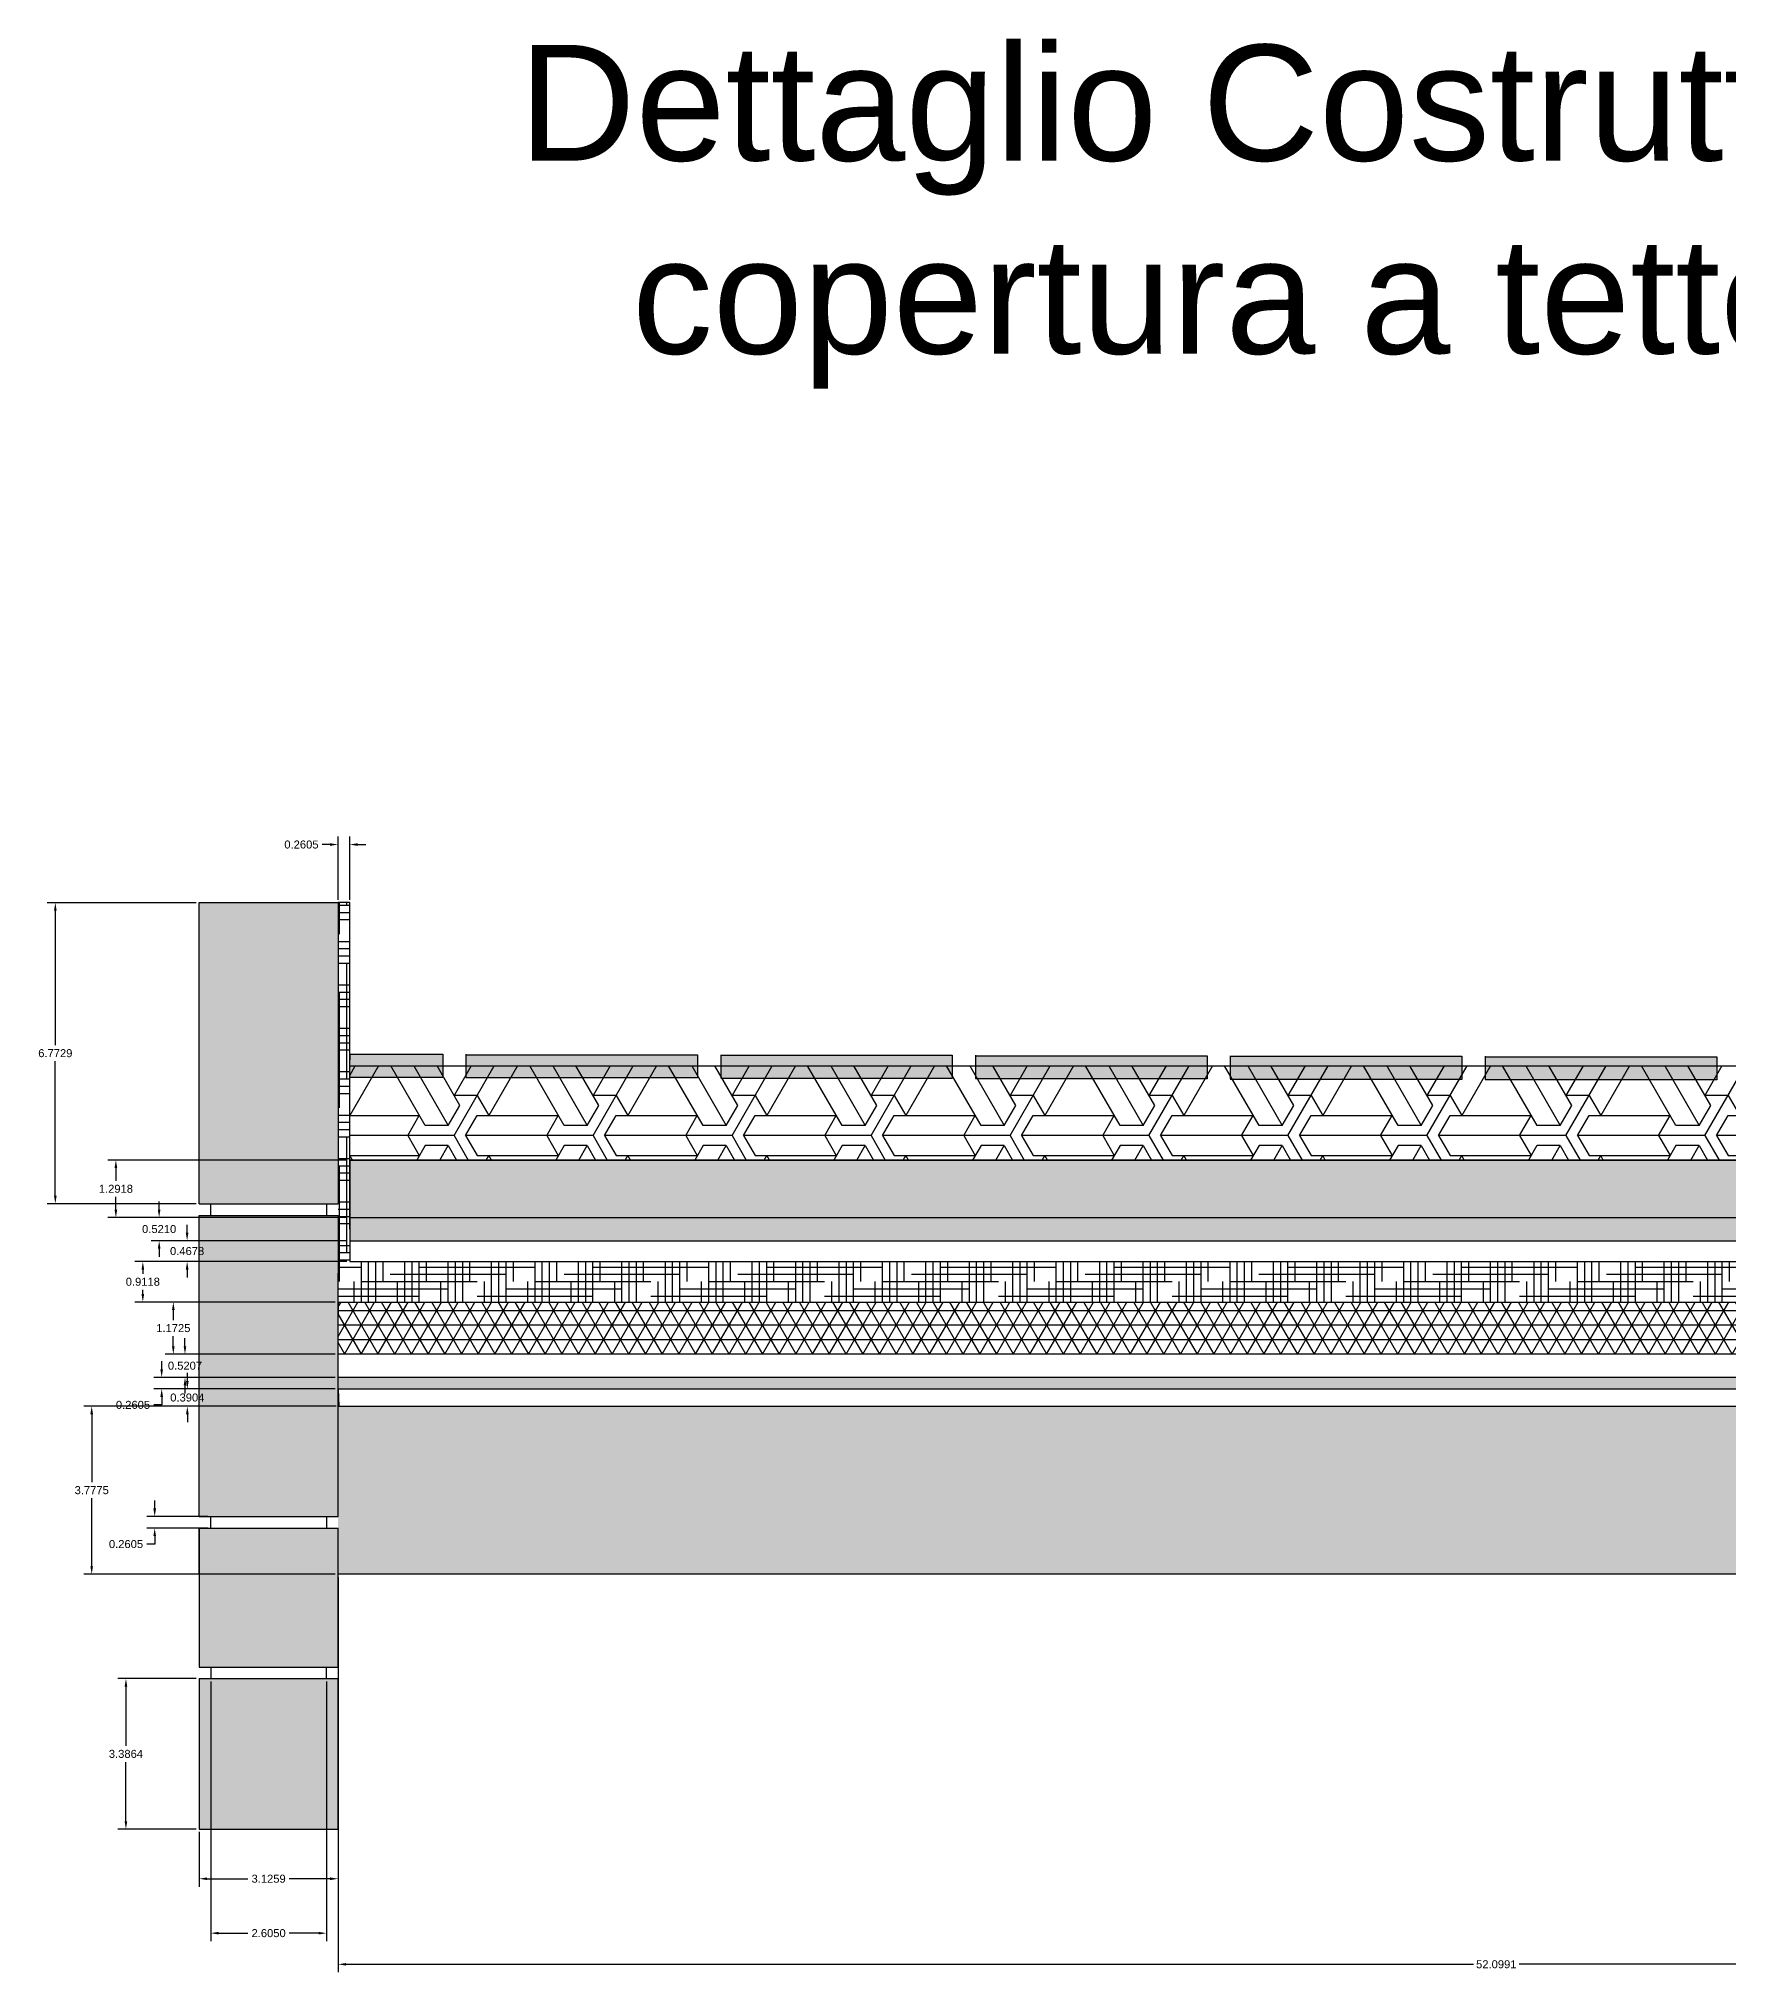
# Model space of a CAD drawing. Header units: inches. Extents: x 37.2 to 107.6, y 13.1 to 56.6.
# Drawn here: x 37.2 to 75.2, y 13.11 to 56.6 of the extents above; entities that cross this region are included whole.
import ezdxf

# ---------------------------------------------------------------- set-up
doc = ezdxf.new("R2010")
doc.units = ezdxf.units.IN
doc.header["$MEASUREMENT"] = 0
doc.styles.get("Standard").update_dxf_attribs({"font": 'Arial.ttf'})
doc.dimstyles.get("Standard").update_dxf_attribs({"dimtxt": 0.18, "dimasz": 0.18, "dimexe": 0.18, "dimexo": 0.0625, "dimgap": 0.09, "dimtad": 0, "dimtih": 1, "dimtoh": 1, "dimdec": 4, "dimzin": 0, "dimdsep": 46, "dimtxsty": 'Standard', "dimcen": 0.09, "dimadec": 0, "dimazin": 0, "dimtfac": 1, "dimtdec": 4, "dimtofl": 0, "dimtmove": 0, "dimatfit": 3, "dimfxl": 1, "dimtolj": 1, "dimtzin": 0, "dimarcsym": 0})

# ---------------------------------------------------------------- blocks, each defined once
blk = doc.blocks.new('*D2')
at = {"color": 0, "lineweight": -2, "transparency": 16777216}
for p, q in [((40.746, 37.164), (37.395, 37.164)), ((37.575, 36.984), (37.575, 33.96)), ((37.575, 30.571), (37.575, 33.596)), ((40.746, 30.391), (37.395, 30.391))]:
    blk.add_line(p, q, dxfattribs=at)
at = {"color": 0, "transparency": 16777216}
for points in [[(37.545, 36.984), (37.605, 36.984), (37.575, 37.164)], [(37.545, 30.571), (37.605, 30.571), (37.575, 30.391)]]:
    blk.add_solid(points, dxfattribs=at)
at = {"layer": 'Defpoints', "color": 0, "transparency": 16777216}
for p in [(40.809, 37.164), (37.575, 30.391), (40.809, 30.391)]:
    blk.add_point(p, dxfattribs=at)
at = {"color": 0, "transparency": 16777216, "insert": (37.575, 33.778), "char_height": 0.18, "attachment_point": 5}
blk.add_mtext('\\A1;6.7729', dxfattribs=at)
blk = doc.blocks.new('*D3')
at = {"color": 0, "lineweight": -2, "transparency": 16777216}
for p, q in [((44.133, 31.374), (38.757, 31.374)), ((38.937, 31.194), (38.937, 30.91)), ((38.937, 30.262), (38.937, 30.546)), ((44.133, 30.082), (38.757, 30.082))]:
    blk.add_line(p, q, dxfattribs=at)
at = {"color": 0, "transparency": 16777216}
for points in [[(38.907, 31.194), (38.967, 31.194), (38.937, 31.374)], [(38.907, 30.262), (38.967, 30.262), (38.937, 30.082)]]:
    blk.add_solid(points, dxfattribs=at)
at = {"layer": 'Defpoints', "color": 0, "transparency": 16777216}
for p in [(44.195, 31.374), (38.937, 30.082), (44.195, 30.082)]:
    blk.add_point(p, dxfattribs=at)
at = {"color": 0, "transparency": 16777216, "insert": (38.937, 30.728), "char_height": 0.18, "attachment_point": 5}
blk.add_mtext('\\A1;1.2918', dxfattribs=at)
blk = doc.blocks.new('*D4')
at = {"color": 0, "lineweight": -2, "transparency": 16777216}
for p, q in [((44.133, 30.082), (39.73, 30.082)), ((39.91, 30.262), (39.91, 30.442)), ((44.133, 29.561), (39.73, 29.561)), ((39.91, 29.381), (39.91, 29.201))]:
    blk.add_line(p, q, dxfattribs=at)
at = {"color": 0, "transparency": 16777216}
for points in [[(39.88, 30.262), (39.94, 30.262), (39.91, 30.082)], [(39.88, 29.381), (39.94, 29.381), (39.91, 29.561)]]:
    blk.add_solid(points, dxfattribs=at)
at = {"layer": 'Defpoints', "color": 0, "transparency": 16777216}
for p in [(44.195, 30.082), (39.91, 29.561), (44.195, 29.561)]:
    blk.add_point(p, dxfattribs=at)
at = {"color": 0, "transparency": 16777216, "insert": (39.91, 29.822), "char_height": 0.18, "attachment_point": 5}
blk.add_mtext('\\A1;0.5210', dxfattribs=at)
blk = doc.blocks.new('*D5')
at = {"color": 0, "lineweight": -2, "transparency": 16777216}
for p, q in [((40.539, 29.741), (40.539, 29.921)), ((44.133, 29.561), (40.359, 29.561)), ((44.133, 29.093), (40.359, 29.093)), ((40.539, 28.913), (40.539, 28.733))]:
    blk.add_line(p, q, dxfattribs=at)
at = {"color": 0, "transparency": 16777216}
for points in [[(40.509, 29.741), (40.569, 29.741), (40.539, 29.561)], [(40.509, 28.913), (40.569, 28.913), (40.539, 29.093)]]:
    blk.add_solid(points, dxfattribs=at)
at = {"layer": 'Defpoints', "color": 0, "transparency": 16777216}
for p in [(44.195, 29.561), (40.539, 29.093), (44.195, 29.093)]:
    blk.add_point(p, dxfattribs=at)
at = {"color": 0, "transparency": 16777216, "insert": (40.539, 29.327), "char_height": 0.18, "attachment_point": 5}
blk.add_mtext('\\A1;0.4678', dxfattribs=at)
blk = doc.blocks.new('*D6')
at = {"color": 0, "lineweight": -2, "transparency": 16777216}
for p, q in [((43.872, 29.093), (39.363, 29.093)), ((39.543, 28.913), (39.543, 28.819)), ((39.543, 28.362), (39.543, 28.456)), ((43.872, 28.182), (39.363, 28.182))]:
    blk.add_line(p, q, dxfattribs=at)
at = {"color": 0, "transparency": 16777216}
for points in [[(39.513, 28.913), (39.573, 28.913), (39.543, 29.093)], [(39.513, 28.362), (39.573, 28.362), (39.543, 28.182)]]:
    blk.add_solid(points, dxfattribs=at)
at = {"layer": 'Defpoints', "color": 0, "transparency": 16777216}
for p in [(43.935, 29.093), (39.543, 28.182), (43.935, 28.182)]:
    blk.add_point(p, dxfattribs=at)
at = {"color": 0, "transparency": 16777216, "insert": (39.543, 28.637), "char_height": 0.18, "attachment_point": 5}
blk.add_mtext('\\A1;0.9118', dxfattribs=at)
blk = doc.blocks.new('*D7')
at = {"color": 0, "lineweight": -2, "transparency": 16777216}
for p, q in [((43.755, 38.471), (43.575, 38.471)), ((43.935, 37.227), (43.935, 38.651)), ((44.195, 37.227), (44.195, 38.651)), ((44.375, 38.471), (44.555, 38.471))]:
    blk.add_line(p, q, dxfattribs=at)
at = {"color": 0, "transparency": 16777216}
for points in [[(43.755, 38.501), (43.755, 38.441), (43.935, 38.471)], [(44.375, 38.501), (44.375, 38.441), (44.195, 38.471)]]:
    blk.add_solid(points, dxfattribs=at)
at = {"layer": 'Defpoints', "color": 0, "transparency": 16777216}
for p in [(43.935, 38.471), (43.935, 37.164), (44.195, 37.164)]:
    blk.add_point(p, dxfattribs=at)
at = {"color": 0, "transparency": 16777216, "insert": (43.11, 38.471), "char_height": 0.18, "attachment_point": 5}
blk.add_mtext('\\A1;0.2605', dxfattribs=at)
blk = doc.blocks.new('*D8')
at = {"color": 0, "lineweight": -2, "transparency": 16777216}
for p, q in [((43.872, 28.182), (40.049, 28.182)), ((40.229, 28.002), (40.229, 27.777)), ((40.229, 27.189), (40.229, 27.413)), ((43.872, 27.009), (40.049, 27.009))]:
    blk.add_line(p, q, dxfattribs=at)
at = {"color": 0, "transparency": 16777216}
for points in [[(40.199, 28.002), (40.259, 28.002), (40.229, 28.182)], [(40.199, 27.189), (40.259, 27.189), (40.229, 27.009)]]:
    blk.add_solid(points, dxfattribs=at)
at = {"layer": 'Defpoints', "color": 0, "transparency": 16777216}
for p in [(43.935, 28.182), (40.229, 27.009), (43.935, 27.009)]:
    blk.add_point(p, dxfattribs=at)
at = {"color": 0, "transparency": 16777216, "insert": (40.229, 27.595), "char_height": 0.18, "attachment_point": 5}
blk.add_mtext('\\A1;1.1725', dxfattribs=at)
blk = doc.blocks.new('*D9')
at = {"color": 0, "lineweight": -2, "transparency": 16777216}
for p, q in [((43.872, 27.009), (40.311, 27.009)), ((40.491, 27.189), (40.491, 27.369)), ((43.872, 26.488), (40.311, 26.488)), ((40.491, 26.308), (40.491, 26.128))]:
    blk.add_line(p, q, dxfattribs=at)
at = {"color": 0, "transparency": 16777216}
for points in [[(40.461, 27.189), (40.521, 27.189), (40.491, 27.009)], [(40.461, 26.308), (40.521, 26.308), (40.491, 26.488)]]:
    blk.add_solid(points, dxfattribs=at)
at = {"layer": 'Defpoints', "color": 0, "transparency": 16777216}
for p in [(43.935, 27.009), (40.491, 26.488), (43.935, 26.488)]:
    blk.add_point(p, dxfattribs=at)
at = {"color": 0, "transparency": 16777216, "insert": (40.491, 26.749), "char_height": 0.18, "attachment_point": 5}
blk.add_mtext('\\A1;0.5207', dxfattribs=at)
blk = doc.blocks.new('*D10')
at = {"color": 0, "lineweight": -2, "transparency": 16777216}
for p, q in [((39.967, 26.668), (39.967, 26.848)), ((43.872, 26.488), (39.787, 26.488)), ((43.872, 26.228), (39.787, 26.228)), ((39.967, 25.868), (39.787, 25.868)), ((39.967, 26.048), (39.967, 25.868))]:
    blk.add_line(p, q, dxfattribs=at)
at = {"color": 0, "transparency": 16777216}
for points in [[(39.937, 26.668), (39.997, 26.668), (39.967, 26.488)], [(39.937, 26.048), (39.997, 26.048), (39.967, 26.228)]]:
    blk.add_solid(points, dxfattribs=at)
at = {"layer": 'Defpoints', "color": 0, "transparency": 16777216}
for p in [(39.967, 26.228), (43.935, 26.488), (43.935, 26.228)]:
    blk.add_point(p, dxfattribs=at)
at = {"color": 0, "transparency": 16777216, "insert": (39.322, 25.868), "char_height": 0.18, "attachment_point": 5}
blk.add_mtext('\\A1;0.2605', dxfattribs=at)
blk = doc.blocks.new('*D11')
at = {"color": 0, "lineweight": -2, "transparency": 16777216}
for p, q in [((40.544, 26.408), (40.544, 26.588)), ((43.872, 26.228), (40.364, 26.228)), ((43.889, 25.837), (40.364, 25.837)), ((40.544, 25.657), (40.544, 25.477))]:
    blk.add_line(p, q, dxfattribs=at)
at = {"color": 0, "transparency": 16777216}
for points in [[(40.514, 26.408), (40.574, 26.408), (40.544, 26.228)], [(40.514, 25.657), (40.574, 25.657), (40.544, 25.837)]]:
    blk.add_solid(points, dxfattribs=at)
at = {"layer": 'Defpoints', "color": 0, "transparency": 16777216}
for p in [(43.935, 26.228), (40.544, 25.837), (43.952, 25.837)]:
    blk.add_point(p, dxfattribs=at)
at = {"color": 0, "transparency": 16777216, "insert": (40.544, 26.033), "char_height": 0.18, "attachment_point": 5}
blk.add_mtext('\\A1;0.3904', dxfattribs=at)
blk = doc.blocks.new('*D12')
at = {"color": 0, "lineweight": -2, "transparency": 16777216}
for p, q in [((43.872, 25.837), (38.213, 25.837)), ((38.393, 25.657), (38.393, 24.131)), ((38.393, 22.24), (38.393, 23.767)), ((43.872, 22.06), (38.213, 22.06))]:
    blk.add_line(p, q, dxfattribs=at)
at = {"color": 0, "transparency": 16777216}
for points in [[(38.363, 25.657), (38.423, 25.657), (38.393, 25.837)], [(38.363, 22.24), (38.423, 22.24), (38.393, 22.06)]]:
    blk.add_solid(points, dxfattribs=at)
at = {"layer": 'Defpoints', "color": 0, "transparency": 16777216}
for p in [(43.935, 25.837), (38.393, 22.06), (43.935, 22.06)]:
    blk.add_point(p, dxfattribs=at)
at = {"color": 0, "transparency": 16777216, "insert": (38.393, 23.949), "char_height": 0.18, "attachment_point": 5}
blk.add_mtext('\\A1;3.7775', dxfattribs=at)
blk = doc.blocks.new('*D13')
at = {"color": 0, "lineweight": -2, "transparency": 16777216}
for p, q in [((39.81, 23.538), (39.81, 23.718)), ((41.007, 23.358), (39.63, 23.358)), ((41.007, 23.097), (39.63, 23.097)), ((39.81, 22.737), (39.63, 22.737)), ((39.81, 22.917), (39.81, 22.737))]:
    blk.add_line(p, q, dxfattribs=at)
at = {"color": 0, "transparency": 16777216}
for points in [[(39.78, 23.538), (39.84, 23.538), (39.81, 23.358)], [(39.78, 22.917), (39.84, 22.917), (39.81, 23.097)]]:
    blk.add_solid(points, dxfattribs=at)
at = {"layer": 'Defpoints', "color": 0, "transparency": 16777216}
for p in [(39.81, 23.097), (41.069, 23.358), (41.069, 23.097)]:
    blk.add_point(p, dxfattribs=at)
at = {"color": 0, "transparency": 16777216, "insert": (39.165, 22.737), "char_height": 0.18, "attachment_point": 5}
blk.add_mtext('\\A1;0.2605', dxfattribs=at)
blk = doc.blocks.new('*D14')
at = {"color": 0, "lineweight": -2, "transparency": 16777216}
for p, q in [((40.746, 19.711), (38.983, 19.711)), ((39.163, 19.531), (39.163, 18.2)), ((39.163, 16.505), (39.163, 17.836)), ((40.746, 16.325), (38.983, 16.325))]:
    blk.add_line(p, q, dxfattribs=at)
at = {"color": 0, "transparency": 16777216}
for points in [[(39.133, 19.531), (39.193, 19.531), (39.163, 19.711)], [(39.133, 16.505), (39.193, 16.505), (39.163, 16.325)]]:
    blk.add_solid(points, dxfattribs=at)
at = {"layer": 'Defpoints', "color": 0, "transparency": 16777216}
for p in [(40.809, 19.711), (39.163, 16.325), (40.809, 16.325)]:
    blk.add_point(p, dxfattribs=at)
at = {"color": 0, "transparency": 16777216, "insert": (39.163, 18.018), "char_height": 0.18, "attachment_point": 5}
blk.add_mtext('\\A1;3.3864', dxfattribs=at)
blk = doc.blocks.new('*D15')
at = {"color": 0, "lineweight": -2, "transparency": 16777216}
for p, q in [((40.809, 16.262), (40.809, 15.03)), ((43.935, 16.262), (43.935, 15.03)), ((40.989, 15.21), (41.908, 15.21)), ((43.755, 15.21), (42.836, 15.21))]:
    blk.add_line(p, q, dxfattribs=at)
at = {"color": 0, "transparency": 16777216}
for points in [[(40.989, 15.24), (40.989, 15.18), (40.809, 15.21)], [(43.755, 15.24), (43.755, 15.18), (43.935, 15.21)]]:
    blk.add_solid(points, dxfattribs=at)
at = {"layer": 'Defpoints', "color": 0, "transparency": 16777216}
for p in [(40.809, 16.325), (43.935, 16.325), (43.935, 15.21)]:
    blk.add_point(p, dxfattribs=at)
at = {"color": 0, "transparency": 16777216, "insert": (42.372, 15.21), "char_height": 0.18, "attachment_point": 5}
blk.add_mtext('\\A1;3.1259', dxfattribs=at)
blk = doc.blocks.new('*D16')
at = {"color": 0, "lineweight": -2, "transparency": 16777216}
for p, q in [((41.069, 19.648), (41.069, 13.806)), ((43.674, 19.648), (43.674, 13.806)), ((41.249, 13.986), (41.907, 13.986)), ((43.494, 13.986), (42.837, 13.986))]:
    blk.add_line(p, q, dxfattribs=at)
at = {"color": 0, "transparency": 16777216}
for points in [[(41.249, 14.016), (41.249, 13.956), (41.069, 13.986)], [(43.494, 14.016), (43.494, 13.956), (43.674, 13.986)]]:
    blk.add_solid(points, dxfattribs=at)
at = {"layer": 'Defpoints', "color": 0, "transparency": 16777216}
for p in [(41.069, 19.711), (43.674, 19.711), (43.674, 13.986)]:
    blk.add_point(p, dxfattribs=at)
at = {"color": 0, "transparency": 16777216, "insert": (42.372, 13.986), "char_height": 0.18, "attachment_point": 5}
blk.add_mtext('\\A1;2.6050', dxfattribs=at)
blk = doc.blocks.new('*D17')
at = {"color": 0, "lineweight": -2, "transparency": 16777216}
for p, q in [((43.935, 21.997), (43.935, 13.106)), ((96.034, 21.997), (96.034, 13.106)), ((44.115, 13.286), (69.468, 13.286)), ((95.854, 13.286), (70.501, 13.286))]:
    blk.add_line(p, q, dxfattribs=at)
at = {"color": 0, "transparency": 16777216}
for points in [[(44.115, 13.316), (44.115, 13.256), (43.935, 13.286)], [(95.854, 13.316), (95.854, 13.256), (96.034, 13.286)]]:
    blk.add_solid(points, dxfattribs=at)
at = {"layer": 'Defpoints', "color": 0, "transparency": 16777216}
for p in [(43.935, 22.06), (96.034, 22.06), (96.034, 13.286)]:
    blk.add_point(p, dxfattribs=at)
at = {"color": 0, "transparency": 16777216, "insert": (69.984, 13.286), "char_height": 0.18, "attachment_point": 5}
blk.add_mtext('\\A1;52.0991', dxfattribs=at)

msp = doc.modelspace()

# ---------------------------------------------------------------- hatches: boundary and pattern name
h = msp.add_hatch(color=4)
h.dxf.hatch_style = 1
h.paths.add_polyline_path([(99.15985, 37.16416), (96.03391, 37.16416), (96.03391, 30.39127), (99.15985, 30.39127)])
h.paths.add_polyline_path([(99.15985, 26.76505), (96.04301, 26.76505), (96.03391, 26.48835), (96.03391, 26.22785), (96.03391, 23.61839), (99.15985, 23.61839)])
h.paths.add_polyline_path([(99.15985, 27.44032), (96.03391, 27.44032), (96.03391, 27.00906), (96.05103, 27.00906), (96.04301, 26.76505), (99.15985, 26.76505)])
h.paths.add_polyline_path([(99.15985, 28.73129), (96.03391, 28.73129), (96.03391, 27.44032), (99.15985, 27.44032)])
h.paths.add_polyline_path([(99.15985, 30.13078), (96.03391, 30.13078), (96.03391, 28.83281), (96.03391, 28.73129), (99.15985, 28.73129)])
h.paths.add_polyline_path([(99.15985, 23.35789), (96.03391, 23.35789), (96.03391, 20.23194), (99.15985, 20.23194)])
h.paths.add_polyline_path([(99.15985, 19.97145), (96.03391, 19.97145), (96.03391, 16.58501), (99.15985, 16.58501)])
h.paths.add_polyline_path([(43.9348, 37.16416), (40.80885, 37.16416), (40.80885, 30.39127), (43.9348, 30.39127)])
h.paths.add_polyline_path([(43.9348, 28.83281), (43.9348, 30.13078), (40.80885, 30.13078), (40.80885, 23.35789), (43.9348, 23.35789), (43.9348, 26.22785)])
h.paths.add_polyline_path([(43.9348, 23.0974), (40.80885, 23.0974), (40.80885, 19.97145), (43.9348, 19.97145)])
h.paths.add_polyline_path([(43.9348, 19.71095), (40.80885, 19.71095), (40.80885, 16.32451), (43.9348, 16.32451)])
h = msp.add_hatch()
h.set_pattern_fill('HOUND', color=254, scale=2.604955)
h.set_pattern_definition([(0, (26.22225, -3.26884), (0.65123887, 0.16280972), [2.6049555, -1.302478]), (90, (26.22225, -3.26884), (-0.16280972, -0.65123887), [2.6049555, -1.302478])])
h.paths.add_polyline_path([(96.03391, 28.18154), (96.03391, 28.83281), (96.03391, 37.16416), (95.77341, 37.16416), (95.77341, 29.82155), (95.77341, 29.56106), (95.77341, 29.09331), (44.19529, 29.09331), (44.19529, 29.56106), (44.19529, 31.37386), (44.19529, 33.49285), (44.19529, 33.97751), (44.19529, 37.16416), (43.9348, 37.16416), (43.9348, 28.83281), (43.9348, 28.18154)])
h = msp.add_hatch(color=254)
h.dxf.hatch_style = 1
h.paths.add_polyline_path([(46.28741, 33.75322), (44.20345, 33.75322), (44.19529, 33.49285), (46.28741, 33.49285)])
h.paths.add_polyline_path([(46.28741, 33.49285), (44.19529, 33.49285), (44.19529, 33.23223), (46.28741, 33.23223)])
h = msp.add_hatch()
h.set_pattern_fill('ESCHER', color=254, scale=2.604955)
h.set_pattern_definition([(60, (26.2222, -3.2688), (-3.12595, -7e-10), [2.86545, -0.2605]), (180, (26.2222, -3.2688), (1.56297, -2.70715), [2.86545, -0.2605]), (300, (26.2222, -3.2688), (3.12595, -7e-10), [2.86545, -0.2605]), (60, (26.4827, -3.2688), (-3.12595, -7e-10), [0.52099, -2.60496]), (300, (26.4827, -3.2688), (3.12595, -7e-10), [0.52099, -2.60496]), (60, (26.092, -3.0432), (-3.12595, -7e-10), [0.52099, -2.60496]), (180, (26.092, -3.0432), (1.56297, -2.70715), [0.52099, -2.60496]), (300, (26.092, -3.4944), (3.12595, -7e-10), [0.52099, -2.60496]), (180, (26.092, -3.4944), (1.56297, -2.70715), [0.52099, -2.60496]), (60, (25.1803, -3.2688), (-3.12595, -7e-10), [0.52099, -2.60496]), (300, (25.1803, -3.2688), (3.12595, -7e-10), [0.52099, -2.60496]), (60, (26.7432, -4.1712), (-3.12595, -7e-10), [0.52099, -2.60496]), (180, (26.7432, -4.1712), (1.56297, -2.70715), [0.52099, -2.60496]), (300, (26.7432, -2.3665), (3.12595, -7e-10), [0.52099, -2.60496]), (180, (26.7432, -2.3665), (1.56297, -2.70715), [0.52099, -2.60496]), (0, (26.7432, -2.8176), (-1.56297, 2.70715), [1.82347, -1.30248]), (0, (26.7432, -3.72), (-1.56297, 2.70715), [1.82347, -1.30248]), (120, (26.3525, -2.592), (-3.12595, 7e-10), [1.82347, -1.30248]), (120, (25.571, -3.0432), (-3.12595, 7e-10), [1.82347, -1.30248]), (240, (25.571, -3.4944), (1.56297, -2.70715), [1.82347, -1.30248]), (240, (26.3525, -3.9456), (1.56297, -2.70715), [1.82347, -1.30248])])
h.paths.add_polyline_path([(44.19529, 33.49285), (44.19529, 31.37386), (95.77341, 31.37386), (95.77341, 33.49285)])
h = msp.add_hatch(color=254)
h.dxf.hatch_style = 1
h.paths.add_polyline_path([(63.48012, 33.72056), (58.27021, 33.72056), (58.27021, 33.49285), (63.48012, 33.49285)])
h.paths.add_polyline_path([(63.48012, 33.49285), (58.27021, 33.49285), (58.27021, 33.19957), (63.48012, 33.19957)])
h.paths.add_polyline_path([(57.74922, 33.49285), (52.5393, 33.49285), (52.5393, 33.21045), (57.74922, 33.21045)])
h.paths.add_polyline_path([(57.74922, 33.73145), (52.5393, 33.73145), (52.5393, 33.49285), (57.74922, 33.49285)])
h.paths.add_polyline_path([(52.01831, 33.49285), (46.8084, 33.49285), (46.8084, 33.22134), (52.01831, 33.22134)])
h.paths.add_polyline_path([(52.01831, 33.74233), (46.8084, 33.74233), (46.8084, 33.49285), (52.01831, 33.49285)])
h.paths.add_polyline_path([(69.21102, 33.70967), (64.00111, 33.70967), (64.00111, 33.49285), (69.21102, 33.49285)])
h.paths.add_polyline_path([(69.21102, 33.49285), (64.00111, 33.49285), (64.00111, 33.18868), (69.21102, 33.18868)])
h.paths.add_polyline_path([(74.94192, 33.69878), (69.73201, 33.69878), (69.73201, 33.49285), (74.94192, 33.49285)])
h.paths.add_polyline_path([(74.94192, 33.49285), (69.73201, 33.49285), (69.73201, 33.17779), (74.94192, 33.17779)])
h.paths.add_polyline_path([(80.67282, 33.68789), (75.46291, 33.68789), (75.46291, 33.49285), (80.67282, 33.49285)])
h.paths.add_polyline_path([(80.67282, 33.49285), (75.46291, 33.49285), (75.46291, 33.1669), (80.67282, 33.1669)])
h.paths.add_polyline_path([(86.40373, 33.68789), (81.19382, 33.68789), (81.19382, 33.49285), (86.40373, 33.49285)])
h.paths.add_polyline_path([(86.40373, 33.49285), (81.19382, 33.49285), (81.19382, 33.1669), (86.40373, 33.1669)])
h.paths.add_polyline_path([(92.13463, 33.677), (86.92472, 33.677), (86.92472, 33.49285), (92.13463, 33.49285)])
h.paths.add_polyline_path([(92.13463, 33.49285), (86.92472, 33.49285), (86.92472, 33.15601), (92.13463, 33.15601)])
h.paths.add_polyline_path([(95.77341, 33.66611), (92.65562, 33.66611), (92.65562, 33.49285), (95.77341, 33.49285)])
h.paths.add_polyline_path([(95.77341, 33.49285), (92.65562, 33.49285), (92.65562, 33.14512), (95.77341, 33.14512)])
h = msp.add_hatch(color=6)
h.dxf.hatch_style = 1
h.paths.add_polyline_path([(95.77341, 31.37386), (44.19529, 31.37386), (44.19529, 30.08205), (95.77341, 30.08205)])
h = msp.add_hatch(color=8)
h.dxf.hatch_style = 1
h.paths.add_polyline_path([(44.19529, 30.08205), (44.19529, 29.56106), (95.77341, 29.56106), (95.77341, 30.08205)])
h = msp.add_hatch()
h.set_pattern_fill('NET3', color=0, scale=2.604955)
h.set_pattern_definition([(0, (26.22225, -3.26884), (0, 0.3256194), []), (60, (26.22225, -3.26884), (-0.2819947, 0.1628097), []), (120, (26.22225, -3.26884), (-0.2819947, -0.1628097), [])])
h.paths.add_polyline_path([(96.03391, 27.00906), (96.03391, 28.18154), (43.94103, 28.18154), (43.9348, 27.53033), (43.9348, 27.00906)])
h = msp.add_hatch(color=8)
h.dxf.hatch_style = 1
h.paths.add_polyline_path([(96.03391, 26.22785), (96.03391, 26.48835), (43.9348, 26.48835), (43.9348, 26.22785)])
h = msp.add_hatch(color=254)
h.dxf.hatch_style = 1
h.paths.add_polyline_path([(96.03391, 25.83747), (43.9348, 25.83747), (43.9348, 22.05993), (96.03391, 22.05993)])

# ---------------------------------------------------------------- linework, layer by layer
for p, q in [((40.80885, 37.16416), (43.9348, 37.16416)), ((40.80885, 30.39127), (40.80885, 37.16416)), ((43.9348, 37.16416), (43.9348, 30.39127)), ((44.19529, 37.16416), (43.9348, 37.16416)), ((44.19529, 29.82155), (44.19529, 37.16416)), ((44.19529, 31.37386), (44.19529, 33.97751)), ((44.19529, 33.49285), (44.20345, 33.75322)), ((44.19529, 31.37386), (44.19529, 33.49285)), ((44.19529, 33.49285), (95.77341, 33.49285)), ((44.20345, 33.75322), (46.28741, 33.75322)), ((46.28741, 33.75322), (46.28741, 33.23223)), ((46.8084, 33.75322), (46.8084, 33.23223)), ((46.8084, 33.74233), (52.01831, 33.74233)), ((52.01831, 33.74233), (52.01831, 33.22134)), ((52.5393, 33.74233), (52.5393, 33.22134)), ((52.5393, 33.73145), (57.74922, 33.73145)), ((57.74922, 33.73145), (57.74922, 33.21045)), ((58.27021, 33.73145), (58.27021, 33.21045)), ((58.27021, 33.72056), (63.48012, 33.72056)), ((63.48012, 33.72056), (63.48012, 33.19957)), ((64.00111, 33.72056), (64.00111, 33.19957)), ((64.00111, 33.70967), (69.21102, 33.70967)), ((69.21102, 33.70967), (69.21102, 33.18868)), ((69.73201, 33.70967), (69.73201, 33.18868)), ((69.73201, 33.69878), (74.94192, 33.69878)), ((74.94192, 33.69878), (74.94192, 33.17779)), ((46.28741, 33.23223), (44.19529, 33.23223)), ((52.01831, 33.22134), (46.8084, 33.22134)), ((57.74922, 33.21045), (52.5393, 33.21045)), ((63.48012, 33.19957), (58.27021, 33.19957)), ((69.21102, 33.18868), (64.00111, 33.18868)), ((74.94192, 33.17779), (69.73201, 33.17779)), ((44.19529, 31.37386), (95.77341, 31.37386)), ((44.19529, 31.37386), (44.19529, 29.56106)), ((95.77341, 31.37386), (44.19529, 31.37386)), ((40.80885, 30.39127), (43.9348, 30.39127)), ((40.80885, 30.13078), (43.9348, 30.13078)), ((40.80885, 23.35789), (40.80885, 30.13078)), ((41.06935, 30.13078), (41.06935, 30.39127)), ((43.6743, 30.39127), (43.6743, 30.13078)), ((43.9348, 30.13078), (43.9348, 28.83281)), ((44.19529, 30.08205), (95.77341, 30.08205)), ((44.19529, 29.56106), (95.77341, 29.56106)), ((44.19529, 29.56106), (44.19529, 29.09331)), ((43.9348, 26.22785), (43.9348, 28.83281)), ((44.19529, 29.09331), (95.77341, 29.09331)), ((43.9348, 27.53033), (43.94103, 28.18154)), ((43.94103, 28.18154), (96.03391, 28.18154)), ((96.05103, 27.00906), (43.9348, 27.00906)), ((43.9348, 26.48835), (96.03391, 26.48835)), ((43.9348, 26.22785), (96.03391, 26.22785)), ((43.9348, 26.22785), (43.95159, 25.83747)), ((43.9348, 23.35789), (43.9348, 26.22785)), ((43.95159, 25.83747), (96.03391, 25.83747)), ((40.80885, 23.35789), (43.9348, 23.35789)), ((40.80885, 22.05993), (40.80885, 23.0974)), ((40.80885, 23.0974), (43.9348, 23.0974)), ((40.80885, 23.0974), (40.80885, 19.97145)), ((41.06935, 23.0974), (41.06935, 23.35789)), ((43.6743, 23.35789), (43.6743, 23.0974)), ((43.9348, 22.05993), (43.9348, 23.0974)), ((43.9348, 19.97145), (43.9348, 23.0974)), ((96.03391, 22.05993), (43.9348, 22.05993)), ((40.80885, 19.97145), (43.9348, 19.97145)), ((40.80885, 19.71095), (43.9348, 19.71095)), ((40.80885, 19.71095), (40.80885, 16.32451)), ((41.06935, 19.97145), (41.06935, 19.71095)), ((43.6743, 19.71095), (43.6743, 19.97145)), ((43.9348, 16.32451), (43.9348, 19.71095)), ((40.80885, 16.32451), (40.80885, 16.32451)), ((40.80885, 16.32451), (43.9348, 16.32451))]:
    msp.add_line(p, q)

# ---------------------------------------------------------------- texts
at = {"insert": (42.3401, 56.45818), "char_height": 2.6049555, "attachment_point": 1}
msp.add_mtext_dynamic_manual_height_columns('\\pi5.65722;Dettaglio Costruttivo della \\P\\pi8.20531;copertura a tetto caldo', width=52.3451453, gutter_width=2.60496, heights=[0], dxfattribs=at)

# ---------------------------------------------------------------- dimensions: what is measured, and where the dimension line sits
at = {"color": 0}
dim = msp.add_linear_dim(base=(43.9348, 38.47072), p1=(44.19529, 37.16416), p2=(43.9348, 37.16416), dimstyle='Standard', dxfattribs=at)
dim.commit()
dim.dimension.update_dxf_attribs({"geometry": '*D7', "text_midpoint": (43.11049, 38.47072)})
at = {"color": 7}
for base, p1, p2, picture, middle in [((37.57526, 30.39127), (40.80885, 37.16416), (40.80885, 30.39127), '*D2', (37.57526, 33.77771)), ((38.93689, 30.08205), (44.19529, 31.37386), (44.19529, 30.08205), '*D3', (38.93689, 30.72796)), ((39.90966, 29.56106), (44.19529, 30.08205), (44.19529, 29.56106), '*D4', (39.90966, 29.82155)), ((40.539001, 29.093306), (44.195292, 29.561059), (44.195292, 29.093306), '*D5', (40.539001, 29.327182)), ((39.54274, 28.18154), (43.9348, 29.09331), (43.9348, 28.18154), '*D6', (39.54274, 28.63742)), ((40.2291, 27.00906), (43.9348, 28.18154), (43.9348, 27.00906), '*D8', (40.2291, 27.5953)), ((40.49144, 26.48835), (43.9348, 27.00906), (43.9348, 26.48835), '*D9', (40.49144, 26.74871)), ((39.96676, 26.22785), (43.9348, 26.48835), (43.9348, 26.22785), '*D10', (39.32246, 25.86785)), ((40.54391, 25.83747), (43.9348, 26.22785), (43.95159, 25.83747), '*D11', (40.54391, 26.03266)), ((38.39273, 22.05993), (43.9348, 25.83747), (43.9348, 22.05993), '*D12', (38.39273, 23.9487)), ((39.80979, 23.0974), (41.06935, 23.35789), (41.06935, 23.0974), '*D13', (39.16549, 22.7374)), ((39.16286, 16.32451), (40.80885, 19.71095), (40.80885, 16.32451), '*D14', (39.16286, 18.01773))]:
    dim = msp.add_linear_dim(base=base, p1=p1, p2=p2, angle=90, dimstyle='Standard', dxfattribs=at)
    dim.commit()
    dim.dimension.update_dxf_attribs({"geometry": picture, "text_midpoint": middle})
for base, p1, p2, picture, middle in [((96.03391, 13.28563), (43.9348, 22.05993), (96.03391, 22.05993), '*D17', (69.98435, 13.28563)), ((43.674301, 13.986207), (41.069346, 19.710953), (43.674301, 19.710953), '*D16', (42.371823, 13.986207)), ((43.934797, 15.209769), (40.80885, 16.324511), (43.934797, 16.324511), '*D15', (42.371823, 15.209769))]:
    dim = msp.add_linear_dim(base=base, p1=p1, p2=p2, dimstyle='Standard')
    dim.commit()
    dim.dimension.update_dxf_attribs({"geometry": picture, "text_midpoint": middle})

doc.saveas('drawing.dxf')
